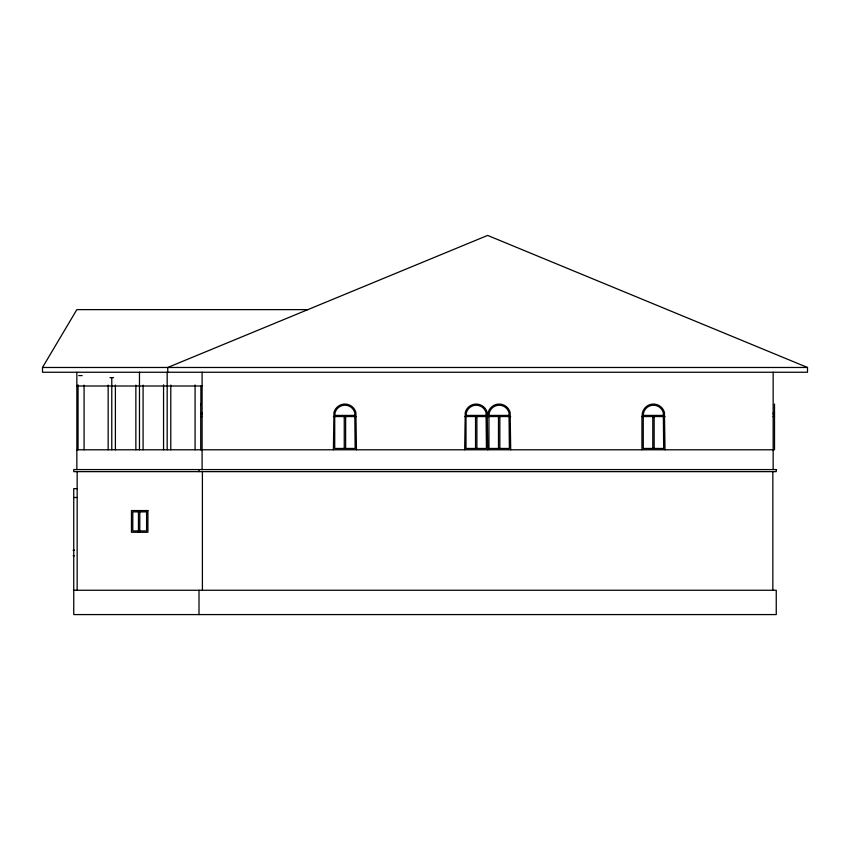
<?xml version="1.0" encoding="UTF-8"?>
<svg xmlns="http://www.w3.org/2000/svg" width="850" height="850" viewBox="0 0 850 850"><rect width="100%" height="100%" fill="white"/><g stroke="black" fill="none" stroke-linecap="round" stroke-linejoin="round"><path stroke-width="1.27" d="M73.748 550.343L73.918 550.003M333.391 449.788L333.954 412.473A11.358 11.358 0 0 1 355.895 412.473L356.469 449.788M334.719 415.416L335.059 412.771A10.211 10.211 0 0 1 354.79 412.771L355.141 448.46L334.719 448.46L334.719 415.416L355.141 415.416M464.674 449.788L465.248 412.473A11.358 11.358 0 0 1 487.188 412.473L487.751 449.788M466.002 415.416L466.353 412.771A10.211 10.211 0 0 1 486.072 412.771L486.423 448.46L466.002 448.46L466.002 415.416L486.423 415.416M487.656 416.553L488.197 412.473A11.358 11.358 0 0 1 510.138 412.473L510.701 449.788M488.952 415.416L489.303 412.771A10.211 10.211 0 0 1 509.022 412.771L509.373 448.46L488.952 448.46L488.952 415.416L509.373 415.416M641.963 416.553L642.494 412.473A11.358 11.358 0 0 1 664.434 412.473L665.008 449.788M643.259 415.416L643.599 412.771A10.211 10.211 0 0 1 663.329 412.771L663.68 448.46L643.259 448.46L643.259 415.416L663.68 415.416M167.748 372.247L167.748 367.476L487.624 235.418L807.5 367.476L807.5 372.247L42.5 372.247L42.5 367.476L76.851 309.623L307.902 309.623M42.5 367.476L807.5 367.476M78.763 375.594L82.163 375.594M109.969 377.634L113.592 377.634M76.851 386.006L202.098 386.006M200.738 412.951L202.098 412.951M773.149 412.951L774.509 412.951M200.738 414.088L202.098 414.088M773.149 414.088L774.509 414.088M200.738 416.553L202.098 416.553M333.391 416.553L356.469 416.553M464.674 416.553L510.701 416.553M665.008 416.553L641.931 416.553L641.931 449.788M773.149 416.553L774.509 416.553M76.851 449.788L774.509 449.788L774.509 404.058M77.159 488.644L73.748 488.644L73.748 614.582L776.252 614.582L776.252 590.261L73.748 590.261M73.748 497.494L77.159 497.494M73.068 550.343L74.343 550.343M73.068 555.794L74.343 555.794M773.149 372.247L773.149 469.582M772.841 471.633L772.841 590.261M654.149 416.553L654.149 448.46M652.789 416.553L652.789 448.46M499.842 416.553L499.842 448.46M498.483 416.553L498.483 448.46M476.892 416.553L476.892 448.46M475.533 416.553L475.533 448.46M345.61 416.553L345.61 448.46M344.25 416.553L344.25 448.46M202.406 471.633L202.406 590.261M202.098 372.247L202.098 469.582M200.887 386.07L200.887 404.653M200.738 404.058L200.738 449.788M199.006 469.582L199.006 471.633M199.006 590.261L199.006 614.582M195.086 385.007L195.086 449.788M170.786 385.071L170.786 449.788M167.174 372.247L167.174 449.788M163.561 384.837L163.561 449.788M143.087 385.135L143.087 449.788M139.782 510.563L139.782 532.27M139.474 372.247L139.474 449.788M138.454 510.563L138.454 532.27M135.862 385.135L135.862 449.788M115.398 385.071L115.398 449.788M111.775 377.634L111.775 449.788M108.162 385.071L108.162 449.788M84.086 385.135L84.086 449.788M78.062 384.869L78.062 449.788M77.159 471.633L77.159 590.261M76.851 372.247L76.851 469.582M776.252 469.582L73.748 469.582L73.748 471.633L776.252 471.633L776.252 469.582M147.911 510.563L131.463 510.563L131.463 532.27L147.911 532.27L147.911 510.563M146.593 511.881L132.791 511.881L132.791 530.942L146.593 530.942L146.593 511.881"/></g></svg>
